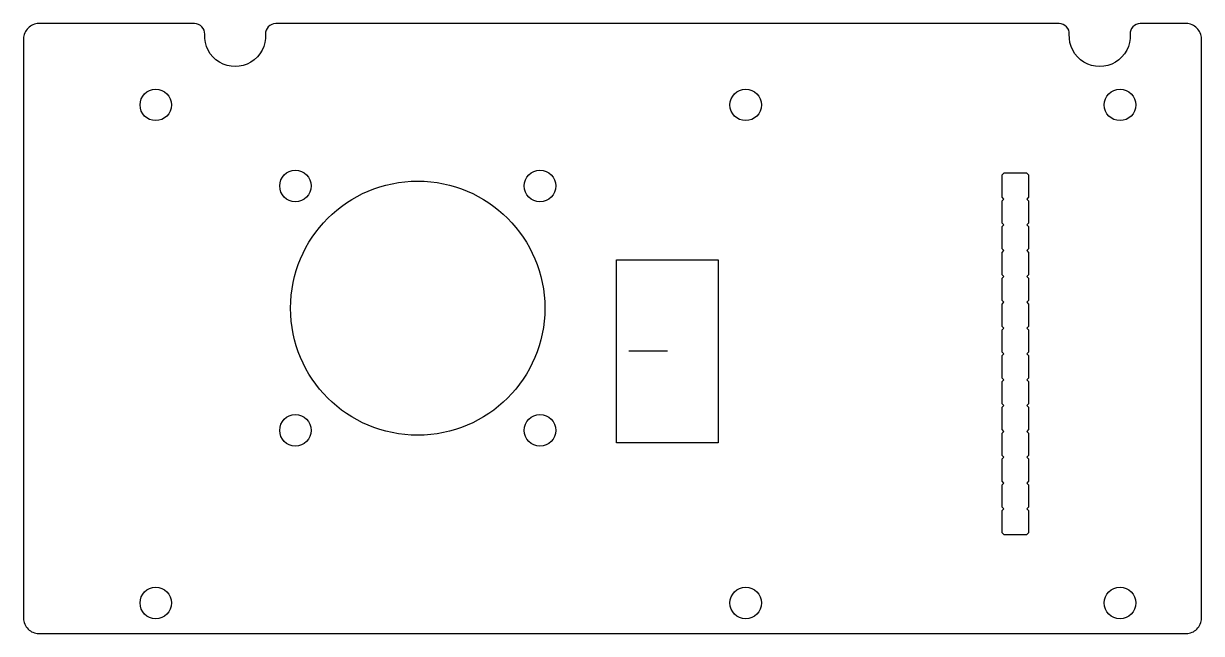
# Model space of a CAD drawing. Header units: millimetres. Extents: x -63 to 53, y -28 to 32.
import ezdxf

# ---------------------------------------------------------------- set-up
doc = ezdxf.new("R2010")
doc.units = ezdxf.units.MM
doc.header["$MEASUREMENT"] = 0

msp = doc.modelspace()

# ---------------------------------------------------------------- linework, layer by layer
at = {"linetype": 'Continuous'}
msp.add_line((0, 0), (-3.81, 0), dxfattribs=at)
msp.add_lwpolyline([(52.5, 30.73, 0.414214), (51, 32.23), (46.49, 32.23, 0.431247), (45.49, 31.17, -1.059541), (39.51, 31.17, 0.431247), (38.51, 32.23), (-38.51, 32.23, 0.431247), (-39.51, 31.17, -1.059541), (-45.49, 31.17, 0.431247), (-46.49, 32.23), (-61.8, 32.23, 0.414214), (-63.3, 30.73), (-63.3, -26.27, 0.414214), (-61.8, -27.77), (51, -27.77, 0.414214), (52.5, -26.27)], format="xyb", close=True)
for points in [[(32.9, -15.68), (33.07, -15.51), (32.9, -15.34), (32.9, -13.14), (33.07, -12.97), (32.9, -12.8), (32.9, -10.6), (33.07, -10.43), (32.9, -10.26), (32.9, -8.06), (33.07, -7.89), (32.9, -7.72), (32.9, -5.52), (33.07, -5.35), (32.9, -5.18), (32.9, -2.98), (33.07, -2.81), (32.9, -2.64), (32.9, -0.44), (33.07, -0.27), (32.9, -0.1), (32.9, 2.1), (33.07, 2.27), (32.9, 2.44), (32.9, 4.64), (33.07, 4.81), (32.9, 4.98), (32.9, 7.18), (33.07, 7.35), (32.9, 7.52), (32.9, 9.72), (33.07, 9.89), (32.9, 10.06), (32.9, 12.26), (33.07, 12.43), (32.9, 12.6), (32.9, 14.8), (33.07, 14.97), (32.9, 15.14), (32.9, 17.34), (33.1, 17.54), (35.3, 17.54), (35.5, 17.34), (35.5, 15.14), (35.33, 14.97), (35.5, 14.8), (35.5, 12.6), (35.33, 12.43), (35.5, 12.26), (35.5, 10.06), (35.33, 9.89), (35.5, 9.72), (35.5, 7.52), (35.33, 7.35), (35.5, 7.18), (35.5, 4.98), (35.33, 4.81), (35.5, 4.64), (35.5, 2.44), (35.33, 2.27), (35.5, 2.1), (35.5, -0.1), (35.33, -0.27), (35.5, -0.44), (35.5, -2.64), (35.33, -2.81), (35.5, -2.98), (35.5, -5.18), (35.33, -5.35), (35.5, -5.52), (35.5, -7.72), (35.33, -7.89), (35.5, -8.06), (35.5, -10.26), (35.33, -10.43), (35.5, -10.6), (35.5, -12.8), (35.33, -12.97), (35.5, -13.14), (35.5, -15.34), (35.33, -15.51), (35.5, -15.68), (35.5, -17.88), (35.3, -18.08), (33.1, -18.08), (32.9, -17.88)], [(-5, 9), (5, 9), (5, -9), (-5, -9)]]:
    msp.add_lwpolyline(points, close=True)
for centre, radius in [((-50.3, 24.23), 1.55), ((7.7, 24.23), 1.55), ((44.5, 24.23), 1.55), ((-36.57, 16.25), 1.55), ((-12.53, 16.25), 1.55), ((-24.55, 4.23), 12.5), ((-36.57, -7.79), 1.55), ((-12.53, -7.79), 1.55), ((-50.3, -24.77), 1.55), ((7.7, -24.77), 1.55), ((44.5, -24.77), 1.55)]:
    msp.add_circle(centre, radius)

doc.saveas('drawing.dxf')
